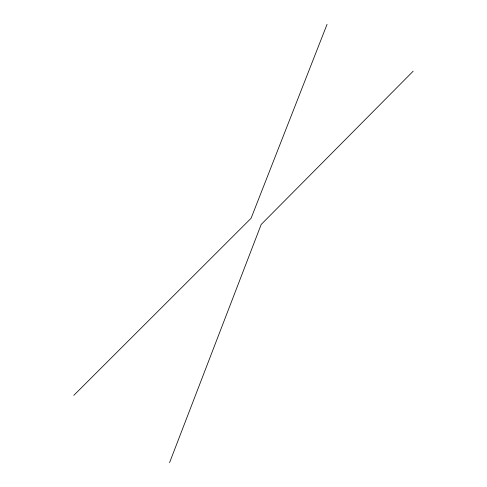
<?xml version="1.0" encoding="UTF-8"?>
<svg xmlns="http://www.w3.org/2000/svg" width="487" height="487" viewBox="0 0 487 487"><rect width="100%" height="100%" fill="white"/><g stroke="black" fill="none" stroke-linecap="round" stroke-linejoin="round"><path stroke-width="0.73" d="M169.567 462.65L261.19 224.47L413.177 71.193M327.045 24.35L251.085 218.267L73.823 395.334"/></g></svg>
